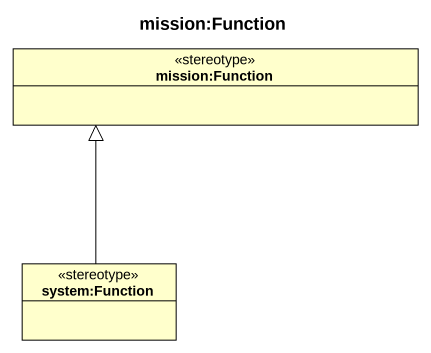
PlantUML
@startuml
title mission:Function
hide circle
hide empty members
class "mission:Function" as mission_Function <<stereotype>>
class "system:Function" as system_Function <<stereotype>>
system_Function -up-|> mission_Function
@enduml
